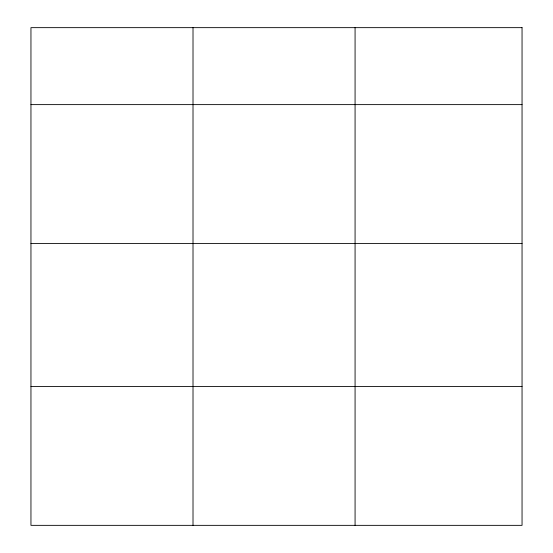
<?xml version="1.0" encoding="UTF-8"?>
<svg xmlns="http://www.w3.org/2000/svg" width="553" height="553" viewBox="0 0 553 553"><rect width="100%" height="100%" fill="white"/><g stroke="black" fill="none" stroke-linecap="round" stroke-linejoin="round"><path stroke-width="0.83" d="M30.954 104.621L522.046 104.621M30.954 243.458L522.046 243.458M30.954 386.506L522.046 386.506M355.074 27.65L355.074 525.35M193.011 27.65L193.011 525.35M522.046 27.65L30.954 27.65L30.954 525.35L522.046 525.35L522.046 27.65"/></g></svg>
